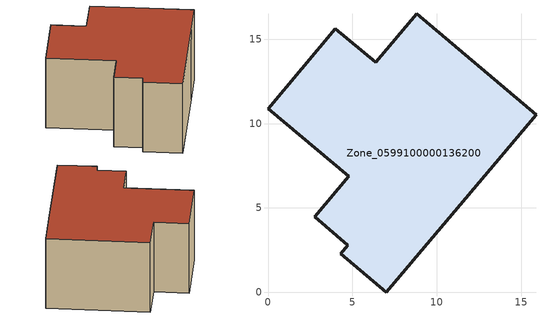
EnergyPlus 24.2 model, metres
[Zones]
Zone_0599100000136200
 floor ground (C_G): 13.5,7.67 7.02,0 4.31,2.27 4.74,2.8 2.78,4.46 4.79,6.87 0,10.88 3.98,15.63 6.38,13.62 8.81,16.51 15.89,10.53 z0
 wall outside (C_F): 0,10.88 4.79,6.87 2.78,4.46 4.74,2.8 4.31,2.27 7.02,0 13.5,7.67 15.89,10.53 8.81,16.51 6.38,13.62 3.98,15.63 0,10.88 z0:6.95
 roof outside (C_R): 13.5,7.67 15.89,10.53 8.81,16.51 6.38,13.62 3.98,15.63 0,10.88 4.79,6.87 2.78,4.46 4.74,2.8 4.31,2.27 7.02,0 z6.95
[BUILDING]
Pand.0599100000136200: North Axis=0; Terrain=City; Loads Convergence Tolerance Value=0.04; Temperature Convergence Tolerance Value=0.4; Solar Distribution=FullExterior; Maximum Number of Warmup Days=25; Minimum Number of Warmup Days=1
[Site:Location]
Rotterdam.The.Hague.AP_ZH_NLD Design_Conditions: Latitude=51.96; Longitude=4.45; Time Zone=1; Elevation=-4.5
[SITE:GROUNDTEMPERATURE:BUILDINGSURFACE]
18, 18, 18, 18, 18, 18, 18, 18, 18, 18, 18, 18
[MATERIAL] Thermal Absorptance=0.9; Solar Absorptance=0.7; Visible Absorptance=0.7
Name | Roughness | Thickness | Conductivity | Density | Specific Heat
G.TC.1946-1964 | MediumSmooth | 0.15 | 1 | 540 | 1210
F.TC.1946-1964 | Rough | 0.3 | 0.857143 | 1920 | 840
R.TC.1946-1964 | MediumRough | 0.2 | 0.235294 | 1500 | 1000
[CONSTRUCTION]
C_G: G.TC.1946-1964
C_F: F.TC.1946-1964
C_R: R.TC.1946-1964
[ZONE]
Zone_0599100000136200: Type=1; Multiplier=1; Ceiling Height=Autocalculate; Volume=Autocalculate; Floor Area=autocalculate; Part of Total Floor Area=Yes
[ZONEINFILTRATION:DESIGNFLOWRATE]
Infil_Zone_0599100000136200: Zone or ZoneList or Space or SpaceList=Zone_0599100000136200; Schedule=AlwaysOn; Design Flow Rate Calculation Method=Flow/Area; Flow Rate per Floor Area=0.003; Constant Term Coefficient=1; Temperature Term Coefficient=0; Velocity Term Coefficient=0; Velocity Squared Term Coefficient=0
[HVACTEMPLATE:ZONE:IDEALLOADSAIRSYSTEM]
Zone_0599100000136200: Maximum Heating Supply Air Temperature=50; Minimum Cooling Supply Air Temperature=13; Maximum Heating Supply Air Humidity Ratio=0.0156; Minimum Cooling Supply Air Humidity Ratio=0.0077; Heating Limit=NoLimit; Cooling Limit=NoLimit; Dehumidification Control Type=ConstantSensibleHeatRatio; Cooling Sensible Heat Ratio=0.7; Dehumidification Setpoint=60; Humidification Control Type=None; Humidification Setpoint=30; Outdoor Air Method=None; Outdoor Air Flow Rate per Person=0.00944; Outdoor Air Flow Rate per Zone Floor Area=0; Outdoor Air Flow Rate per Zone=0; Demand Controlled Ventilation Type=None; Outdoor Air Economizer Type=NoEconomizer; Heat Recovery Type=None; Sensible Heat Recovery Effectiveness=0.7; Latent Heat Recovery Effectiveness=0.65
[ZONECONTROL:THERMOSTAT]
ThermostatControl_Zone_0599100000136200: Zone or ZoneList=Zone_0599100000136200; Control Type Schedule=DualSetpointControlType; Control 1=Thermostat_Zone_0599100000136200; Temperature Difference Between Cutout And Setpoint=0
[THERMOSTATSETPOINT:DUALSETPOINT]
Thermostat_Zone_0599100000136200: Heating Setpoint Temperature Schedule=HeatingSetpoint_Zone_0599100000136200; Cooling Setpoint Temperature Schedule=CoolingSetpoint_Zone_0599100000136200
[SCHEDULE:COMPACT]
HeatingSetpoint_Zone_0599100000136200: Through: 12/31, For: AllDays, Until: 24:00, 21
CoolingSetpoint_Zone_0599100000136200: Through: 12/31, For: AllDays, Until: 24:00, 24
DualSetpointControlType: Through: 12/31, For: AllDays, Until: 24:00, 4
AlwaysOn: Through: 12/31, For: AllDays, Until: 24:00, 1
